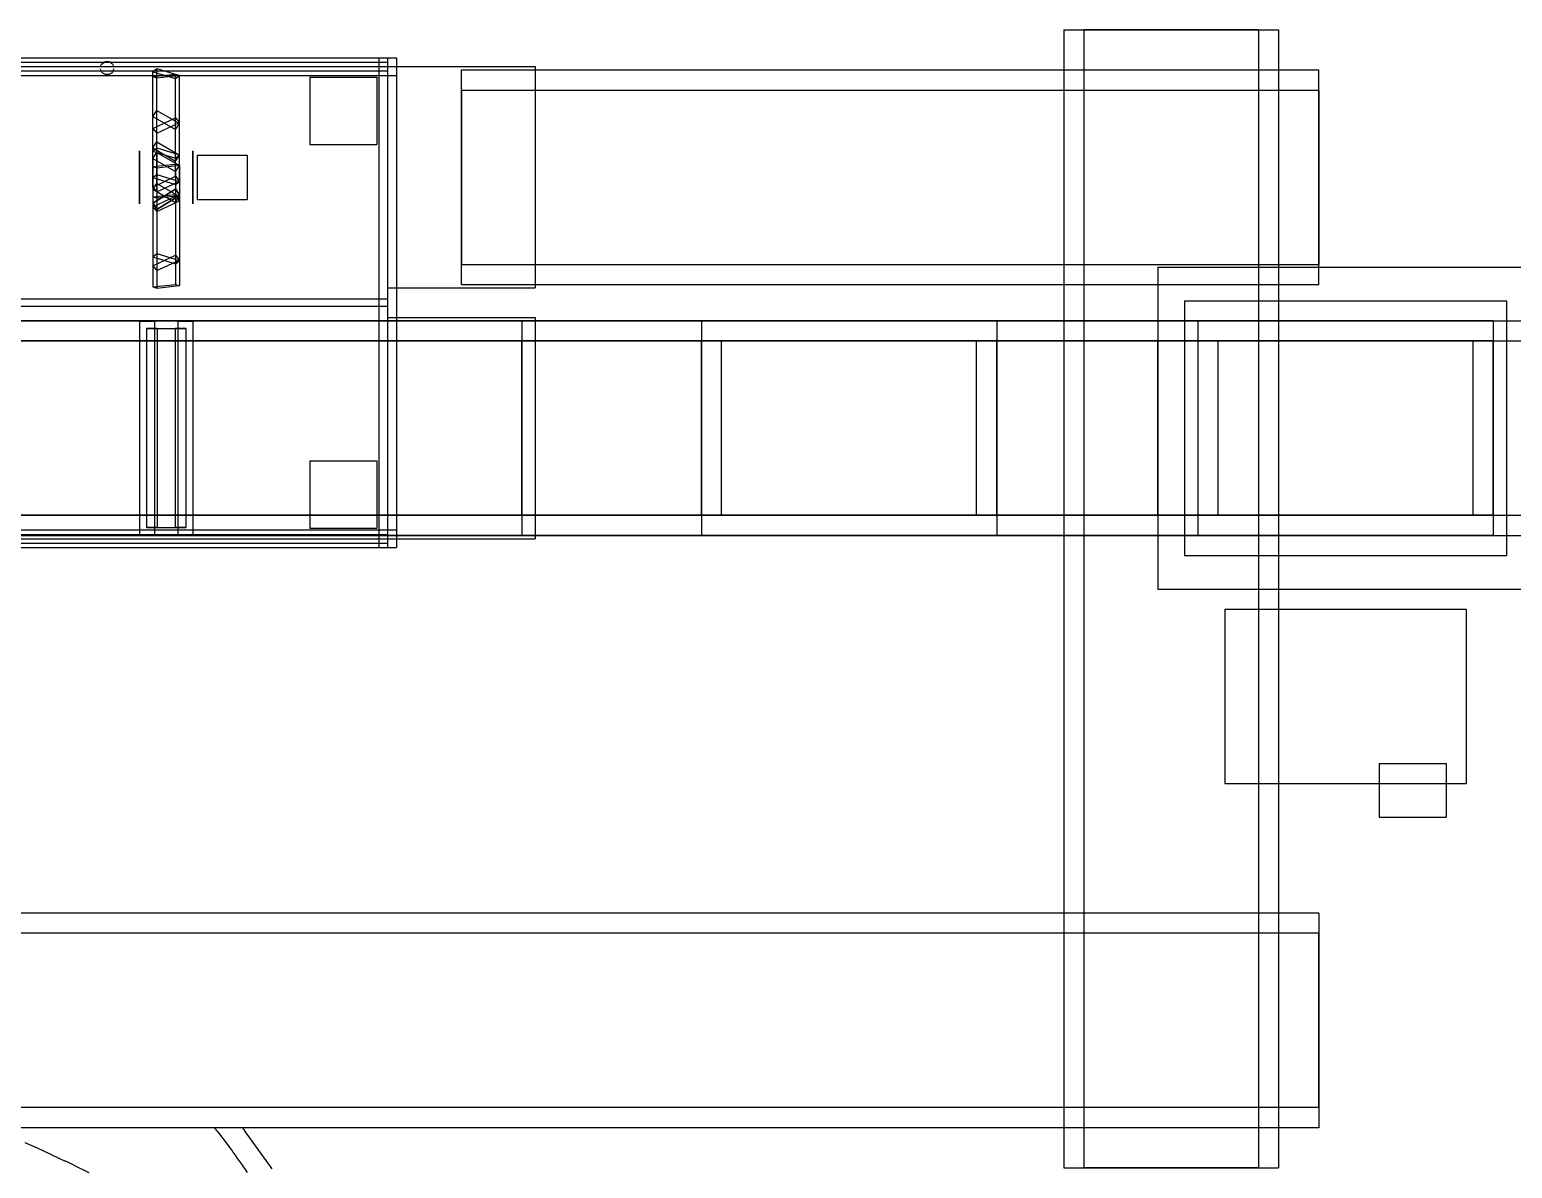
# Model space of a CAD drawing. Header units: millimetres. Extents: x -1175 to 655, y -895 to 720.
# Drawn here: x -333.1 to -222.6, y -395.2 to -310.3 of the extents above; entities that cross this region are included whole.
import ezdxf

# ---------------------------------------------------------------- set-up
doc = ezdxf.new("R2010")
doc.units = ezdxf.units.MM
doc.layers.add('HIDDEN', color=8, linetype='Continuous')
doc.layers.add('VISIBLE', color=7, linetype='Continuous')

msp = doc.modelspace()

# ---------------------------------------------------------------- linework, layer by layer
at = {"layer": 'HIDDEN'}
for points in [[(-256, -310.35), (-240, -310.35)], [(-256, -310.35), (-256, -395.2)], [(-254.5, -310.35), (-254.5, -395.2)], [(-254.5, -310.35), (-254.5, -395.2)], [(-241.5, -310.35), (-254.5, -310.35)], [(-241.5, -310.35), (-254.5, -310.35)], [(-241.5, -310.35), (-241.5, -395.2)], [(-241.5, -310.35), (-241.5, -395.2)], [(-240, -310.35), (-240, -395.2)], [(-432.9, -312.44), (-306.4, -312.44)], [(-432.9, -312.44), (-306.4, -312.44)], [(-432.9, -312.44), (-306.4, -312.44)], [(-327.42, -312.73), (-327.3, -312.71)], [(-327.3, -312.71), (-327.18, -312.73)], [(-307.06, -312.44), (-306.4, -312.44)], [(-307.06, -312.44), (-305.74, -312.44)], [(-307.06, -312.44), (-307.06, -313.76)], [(-307.06, -312.44), (-307.06, -313.76)], [(-306.4, -312.44), (-306.4, -313.76)], [(-306.4, -312.44), (-306.4, -313.76)], [(-306.4, -312.44), (-306.4, -313.76)], [(-305.74, -312.44), (-305.74, -313.76)], [(-432.9, -312.77), (-306.4, -312.77)], [(-432.9, -312.77), (-306.4, -312.77)], [(-432.9, -313.1), (-306.4, -313.1)], [(-432.9, -313.1), (-306.4, -313.1)], [(-432.9, -313.1), (-306.4, -313.1)], [(-432.9, -313.1), (-306.4, -313.1)], [(-432.9, -313.43), (-306.4, -313.43)], [(-432.9, -313.43), (-306.4, -313.43)], [(-432.9, -313.76), (-306.4, -313.76)], [(-432.9, -313.76), (-306.4, -313.76)], [(-432.9, -313.76), (-306.4, -313.76)], [(-327.79, -313.15), (-327.76, -313.03)], [(-327.76, -313.38), (-327.79, -313.27)], [(-327.76, -313.03), (-327.71, -312.93)], [(-327.71, -313.49), (-327.76, -313.38)], [(-327.71, -312.93), (-327.63, -312.84)], [(-327.63, -313.58), (-327.71, -313.49)], [(-327.63, -312.84), (-327.53, -312.77)], [(-327.53, -313.65), (-327.63, -313.58)], [(-327.53, -312.77), (-327.42, -312.73)], [(-327.42, -313.69), (-327.53, -313.65)], [(-327.3, -313.7), (-327.42, -313.69)], [(-327.18, -313.69), (-327.3, -313.7)], [(-327.18, -312.73), (-327.07, -312.77)], [(-327.07, -313.65), (-327.18, -313.69)], [(-327.07, -312.77), (-326.97, -312.84)], [(-326.97, -313.58), (-327.07, -313.65)], [(-326.97, -312.84), (-326.89, -312.93)], [(-326.89, -313.49), (-326.97, -313.58)], [(-326.89, -312.93), (-326.84, -313.03)], [(-326.84, -313.38), (-326.89, -313.49)], [(-326.84, -313.03), (-326.81, -313.15)], [(-326.81, -313.27), (-326.84, -313.38)], [(-323.89, -313.49), (-323.6, -313.25)], [(-323.89, -313.49), (-322.2, -314)], [(-323.89, -319.4), (-323.89, -313.49)], [(-323.89, -313.84), (-322.2, -313.66)], [(-323.6, -313.25), (-321.91, -313.77)], [(-323.6, -319.17), (-323.6, -313.25)], [(-323.6, -313.93), (-321.91, -313.74)], [(-322.2, -320.37), (-322.2, -313.66)], [(-322.2, -313.66), (-321.91, -313.74)], [(-322.2, -314), (-321.91, -313.77)], [(-321.91, -320.45), (-321.91, -313.74)], [(-321.91, -319.69), (-321.91, -313.77)], [(-307.06, -313.1), (-305.74, -313.1)], [(-307.06, -313.1), (-305.74, -313.1)], [(-307.06, -313.1), (-307.06, -348.3)], [(-307.06, -313.1), (-307.06, -348.3)], [(-307.06, -313.1), (-305.74, -313.1)], [(-307.06, -313.1), (-307.06, -348.3)], [(-307.06, -313.76), (-305.74, -313.76)], [(-307.06, -313.76), (-305.74, -313.76)], [(-306.4, -312.77), (-306.4, -313.43)], [(-306.4, -312.77), (-306.4, -313.43)], [(-306.4, -313.1), (-306.4, -348.3)], [(-306.4, -313.1), (-306.4, -348.3)], [(-306.4, -313.1), (-306.4, -348.3)], [(-306.4, -313.1), (-306.4, -348.3)], [(-306.4, -313.1), (-305.74, -313.1)], [(-306.4, -313.1), (-295.4, -313.1)], [(-306.4, -313.1), (-306.4, -329.6)], [(-306.4, -313.1), (-306.4, -329.6)], [(-305.74, -313.1), (-305.74, -313.76)], [(-305.74, -313.1), (-305.74, -348.3)], [(-305.74, -313.1), (-305.74, -348.3)], [(-305.74, -313.1), (-305.74, -348.3)], [(-300.9, -313.35), (-237, -313.35)], [(-300.9, -329.35), (-300.9, -313.35)], [(-295.4, -313.1), (-295.4, -329.6)], [(-237, -329.35), (-237, -313.35)], [(-323.89, -320.55), (-323.89, -313.84)], [(-323.89, -313.84), (-323.6, -313.93)], [(-323.6, -320.64), (-323.6, -313.93)], [(-322.2, -319.92), (-322.2, -314)], [(-312.2, -313.9), (-307.2, -313.9)], [(-312.2, -313.9), (-307.2, -313.9)], [(-312.2, -313.9), (-312.2, -318.9)], [(-312.2, -313.9), (-312.2, -318.9)], [(-307.2, -313.9), (-307.2, -318.9)], [(-307.2, -313.9), (-307.2, -318.9)], [(-300.9, -314.85), (-237, -314.85)], [(-300.9, -314.85), (-237, -314.85)], [(-300.9, -314.85), (-300.9, -327.85)], [(-300.9, -314.85), (-300.9, -327.85)], [(-237, -314.85), (-237, -327.85)], [(-237, -314.85), (-237, -327.85)], [(-323.89, -316.81), (-323.6, -316.37)], [(-323.89, -316.81), (-322.2, -317.78)], [(-323.89, -319.16), (-323.89, -316.81)], [(-323.89, -317.71), (-322.2, -316.92)], [(-323.6, -316.37), (-321.91, -317.34)], [(-323.6, -318.72), (-323.6, -316.37)], [(-322.2, -321.28), (-322.2, -316.92)], [(-322.2, -316.92), (-321.91, -317.28)], [(-323.89, -322.08), (-323.89, -317.71)], [(-323.89, -317.71), (-323.6, -318.07)], [(-323.6, -318.07), (-321.91, -317.28)], [(-323.6, -322.44), (-323.6, -318.07)], [(-322.2, -317.78), (-321.91, -317.34)], [(-322.2, -320.14), (-322.2, -317.78)], [(-321.91, -321.64), (-321.91, -317.28)], [(-321.91, -319.7), (-321.91, -317.34)], [(-323.89, -319.16), (-323.6, -318.72)], [(-323.89, -319.16), (-322.2, -320.14)], [(-323.89, -319.4), (-323.6, -319.17)], [(-323.6, -318.72), (-321.91, -319.7)], [(-323.6, -319.17), (-321.91, -319.69)], [(-312.2, -318.9), (-307.2, -318.9)], [(-312.2, -318.9), (-307.2, -318.9)], [(-324.88, -319.37), (-324.88, -319.45)], [(-324.88, -319.37), (-324.88, -319.37)], [(-324.88, -319.4), (-324.88, -319.37)], [(-324.88, -319.55), (-324.88, -319.4)], [(-324.88, -319.45), (-324.88, -319.64)], [(-324.88, -319.8), (-324.88, -319.55)], [(-324.88, -319.64), (-324.88, -319.93)], [(-324.88, -320.14), (-324.88, -319.8)], [(-324.88, -319.93), (-324.88, -320.31)], [(-324.88, -320.55), (-324.88, -320.14)], [(-324.88, -320.31), (-324.88, -320.74)], [(-323.89, -319.4), (-322.2, -319.92)], [(-323.89, -319.95), (-323.6, -319.5)], [(-323.89, -319.95), (-322.2, -320.92)], [(-323.89, -319.95), (-323.89, -322.25)], [(-323.89, -320.55), (-322.2, -320.37)], [(-323.6, -319.5), (-321.91, -320.48)], [(-323.6, -319.5), (-323.6, -321.81)], [(-323.6, -320.64), (-321.91, -320.45)], [(-322.2, -319.92), (-321.91, -319.69)], [(-322.2, -320.14), (-321.91, -319.7)], [(-322.2, -320.37), (-321.91, -320.45)], [(-320.92, -319.37), (-320.92, -319.45)], [(-320.92, -319.37), (-320.92, -319.37)], [(-320.92, -319.4), (-320.92, -319.37)], [(-320.92, -319.55), (-320.92, -319.4)], [(-320.92, -319.45), (-320.92, -319.64)], [(-320.92, -319.8), (-320.92, -319.55)], [(-320.92, -319.64), (-320.92, -319.93)], [(-320.92, -320.14), (-320.92, -319.8)], [(-320.92, -319.93), (-320.92, -320.31)], [(-320.92, -320.55), (-320.92, -320.14)], [(-320.92, -320.31), (-320.92, -320.74)], [(-320.59, -319.7), (-316.85, -319.7)], [(-320.59, -319.7), (-316.85, -319.7)], [(-320.59, -319.7), (-320.59, -323)], [(-320.59, -319.7), (-320.59, -323)], [(-316.85, -319.7), (-316.85, -323)], [(-316.85, -319.7), (-316.85, -323)], [(-324.88, -321.01), (-324.88, -320.55)], [(-324.88, -320.74), (-324.88, -321.21)], [(-324.88, -321.49), (-324.88, -321.01)], [(-324.88, -321.21), (-324.88, -321.68)], [(-324.88, -321.96), (-324.88, -321.49)], [(-323.89, -320.55), (-323.6, -320.64)], [(-323.89, -321.38), (-323.6, -321.15)], [(-323.89, -322.08), (-322.2, -321.28)], [(-323.89, -321.38), (-322.2, -321.9)], [(-323.89, -321.38), (-323.89, -327.28)], [(-323.6, -321.15), (-321.91, -321.67)], [(-323.6, -321.15), (-323.6, -327.04)], [(-322.2, -320.92), (-321.91, -320.48)], [(-322.2, -320.92), (-322.2, -323.23)], [(-322.2, -321.28), (-321.91, -321.64)], [(-321.91, -320.48), (-321.91, -322.79)], [(-320.92, -321.01), (-320.92, -320.55)], [(-320.92, -320.74), (-320.92, -321.21)], [(-320.92, -321.49), (-320.92, -321.01)], [(-320.92, -321.21), (-320.92, -321.68)], [(-320.92, -321.96), (-320.92, -321.49)], [(-324.88, -321.68), (-324.88, -322.14)], [(-324.88, -322.39), (-324.88, -321.96)], [(-324.88, -322.14), (-324.88, -322.55)], [(-324.88, -322.76), (-324.88, -322.39)], [(-324.88, -322.55), (-324.88, -322.89)], [(-323.89, -322.25), (-323.6, -321.81)], [(-323.89, -322.08), (-323.6, -322.44)], [(-323.89, -323.26), (-322.2, -322.22)], [(-323.89, -323.28), (-322.2, -322.25)], [(-323.89, -322.25), (-322.2, -323.23)], [(-323.89, -322.81), (-322.2, -322.63)], [(-323.6, -322.44), (-321.91, -321.64)], [(-323.6, -321.81), (-321.91, -322.79)], [(-322.2, -321.9), (-321.91, -321.67)], [(-322.2, -321.9), (-322.2, -327.8)], [(-322.2, -322.22), (-322.2, -322.25)], [(-322.2, -322.22), (-321.91, -322.69)], [(-322.2, -322.25), (-321.91, -322.72)], [(-322.2, -322.63), (-322.2, -329.35)], [(-322.2, -322.63), (-321.91, -322.71)], [(-321.91, -321.67), (-321.91, -327.56)], [(-320.92, -321.68), (-320.92, -322.14)], [(-320.92, -322.39), (-320.92, -321.96)], [(-320.92, -322.14), (-320.92, -322.55)], [(-320.92, -322.76), (-320.92, -322.39)], [(-320.92, -322.55), (-320.92, -322.89)], [(-324.88, -323.05), (-324.88, -322.76)], [(-324.88, -322.89), (-324.88, -323.15)], [(-324.88, -323.24), (-324.88, -323.05)], [(-324.88, -323.15), (-324.88, -323.29)], [(-324.88, -323.33), (-324.88, -323.24)], [(-324.88, -323.29), (-324.88, -323.33)], [(-324.88, -323.33), (-324.88, -323.33)], [(-323.89, -323.55), (-322.2, -322.76)], [(-323.89, -322.81), (-323.89, -329.53)], [(-323.89, -322.81), (-323.6, -322.89)], [(-323.89, -323.26), (-323.89, -323.28)], [(-323.89, -323.26), (-323.6, -323.73)], [(-323.89, -323.28), (-323.6, -323.75)], [(-323.89, -323.55), (-323.89, -327.95)], [(-323.89, -323.55), (-323.6, -323.9)], [(-323.6, -323.73), (-321.91, -322.69)], [(-323.6, -322.89), (-321.91, -322.71)], [(-323.6, -323.75), (-321.91, -322.72)], [(-323.6, -322.89), (-323.6, -329.61)], [(-323.6, -323.9), (-321.91, -323.11)], [(-323.6, -323.73), (-323.6, -323.75)], [(-322.2, -322.76), (-322.2, -327.16)], [(-322.2, -322.76), (-321.91, -323.11)], [(-322.2, -323.23), (-321.91, -322.79)], [(-321.91, -322.69), (-321.91, -322.72)], [(-321.91, -322.71), (-321.91, -329.43)], [(-321.91, -323.11), (-321.91, -327.52)], [(-320.92, -323.05), (-320.92, -322.76)], [(-320.92, -322.89), (-320.92, -323.15)], [(-320.92, -323.24), (-320.92, -323.05)], [(-320.92, -323.15), (-320.92, -323.29)], [(-320.92, -323.33), (-320.92, -323.24)], [(-320.92, -323.29), (-320.92, -323.33)], [(-320.92, -323.33), (-320.92, -323.33)], [(-320.59, -323), (-316.85, -323)], [(-320.59, -323), (-316.85, -323)], [(-323.6, -323.9), (-323.6, -328.31)], [(-323.89, -327.28), (-323.6, -327.04)], [(-323.6, -327.04), (-321.91, -327.56)], [(-323.89, -327.95), (-322.2, -327.16)], [(-323.89, -327.28), (-322.2, -327.8)], [(-323.89, -327.95), (-323.6, -328.31)], [(-323.6, -328.31), (-321.91, -327.52)], [(-322.2, -327.16), (-321.91, -327.52)], [(-322.2, -327.8), (-321.91, -327.56)], [(-300.9, -327.85), (-237, -327.85)], [(-300.9, -327.85), (-237, -327.85)], [(-249, -328.05), (-221, -328.05)], [(-249, -328.05), (-249, -352.05)], [(-240, -328.05), (-240, -352.05)], [(-237, -329.35), (-237, -328.05)], [(-323.89, -329.53), (-322.2, -329.35)], [(-323.89, -329.53), (-323.6, -329.61)], [(-323.6, -329.61), (-321.91, -329.43)], [(-322.2, -329.35), (-321.91, -329.43)], [(-306.4, -329.6), (-305.74, -329.6)], [(-306.4, -329.6), (-295.4, -329.6)], [(-300.9, -329.35), (-237, -329.35)], [(-249, -329.35), (-237, -329.35)], [(-353.15, -330.42), (-306.4, -330.42)], [(-353.15, -330.42), (-306.4, -330.42)], [(-353.15, -330.97), (-306.4, -330.97)], [(-353.15, -330.97), (-306.4, -330.97)], [(-306.4, -330.42), (-306.4, -330.97)], [(-306.4, -330.42), (-306.4, -330.97)], [(-247, -330.55), (-223, -330.55)], [(-247, -330.55), (-223, -330.55)], [(-247, -330.55), (-247, -349.55)], [(-247, -330.55), (-247, -349.55)], [(-223, -330.55), (-223, -349.55)], [(-223, -330.55), (-223, -349.55)], [(-475, -332.05), (-64, -332.05)], [(-224, -332.05), (-360, -332.05)], [(-224, -332.05), (-360, -332.05)], [(-324.88, -332.07), (-323.78, -332.07)], [(-324.88, -332.07), (-323.78, -332.07)], [(-324.88, -332.07), (-324.88, -348.02)], [(-324.88, -332.07), (-324.88, -348.02)], [(-323.78, -332.07), (-323.78, -348.02)], [(-323.78, -332.07), (-323.78, -348.02)], [(-322.02, -332.07), (-320.92, -332.07)], [(-322.02, -332.07), (-320.92, -332.07)], [(-322.02, -332.07), (-322.02, -348.02)], [(-322.02, -332.07), (-322.02, -348.02)], [(-320.92, -332.07), (-320.92, -348.02)], [(-320.92, -332.07), (-320.92, -348.02)], [(-307.06, -332.05), (-307.06, -348.05)], [(-306.4, -331.8), (-305.74, -331.8)], [(-306.4, -331.8), (-295.4, -331.8)], [(-306.4, -331.8), (-306.4, -348.3)], [(-306.4, -331.8), (-306.4, -348.3)], [(-305.74, -332.05), (-305.74, -348.05)], [(-296.4, -332.05), (-296.4, -348.05)], [(-296.4, -332.05), (-296.4, -348.05)], [(-261, -332.05), (-296.4, -332.05)], [(-261, -332.05), (-296.4, -332.05)], [(-295.4, -331.8), (-295.4, -348.3)], [(-295.4, -332.05), (-295.4, -348.05)], [(-283, -332.05), (-283, -348.05)], [(-283, -332.05), (-283, -348.05)], [(-249, -332.05), (-283, -332.05)], [(-249, -332.05), (-283, -332.05)], [(-283, -332.05), (-283, -348.05)], [(-283, -332.05), (-283, -348.05)], [(-261, -332.05), (-283, -332.05)], [(-261, -332.05), (-283, -332.05)], [(-261, -332.05), (-261, -348.05)], [(-261, -332.05), (-261, -348.05)], [(-261, -332.05), (-261, -348.05)], [(-261, -332.05), (-261, -348.05)], [(-256, -332.05), (-256, -348.05)], [(-249, -332.05), (-249, -348.05)], [(-249, -332.05), (-249, -348.05)], [(-249, -332.05), (-249, -348.05)], [(-246, -332.05), (-246, -348.05)], [(-246, -332.05), (-246, -348.05)], [(-246, -332.05), (-224, -332.05)], [(-246, -332.05), (-224, -332.05)], [(-224, -332.05), (-224, -348.05)], [(-224, -332.05), (-224, -348.05)], [(-224, -332.05), (-224, -348.05)], [(-224, -332.05), (-224, -348.05)], [(-475, -333.55), (-64, -333.55)], [(-475, -333.55), (-64, -333.55)], [(-224, -333.55), (-360, -333.55)], [(-224, -333.55), (-360, -333.55)], [(-324.36, -332.62), (-322.23, -332.62)], [(-324.36, -332.62), (-323.57, -332.62)], [(-324.36, -332.62), (-324.36, -347.47)], [(-324.36, -332.62), (-322.23, -332.62)], [(-323.57, -332.62), (-324.36, -332.62)], [(-324.36, -332.62), (-324.36, -347.47)], [(-324.36, -332.62), (-322.23, -332.62)], [(-324.36, -332.62), (-323.57, -332.62)], [(-324.36, -332.62), (-324.36, -347.47)], [(-324.36, -332.62), (-322.23, -332.62)], [(-323.57, -332.62), (-324.36, -332.62)], [(-324.36, -332.62), (-324.36, -347.47)], [(-324.36, -332.62), (-322.23, -332.62)], [(-324.36, -332.62), (-323.57, -332.62)], [(-324.36, -332.62), (-324.36, -347.47)], [(-324.36, -332.62), (-322.23, -332.62)], [(-323.57, -332.62), (-324.36, -332.62)], [(-324.36, -332.62), (-324.36, -347.47)], [(-324.36, -332.62), (-322.23, -332.62)], [(-324.36, -332.62), (-323.57, -332.62)], [(-324.36, -332.62), (-324.36, -347.47)], [(-324.36, -332.62), (-322.23, -332.62)], [(-323.57, -332.62), (-324.36, -332.62)], [(-324.36, -332.62), (-324.36, -347.47)], [(-324.36, -332.62), (-322.23, -332.62)], [(-324.36, -332.62), (-323.57, -332.62)], [(-324.36, -332.62), (-324.36, -347.47)], [(-323.57, -332.62), (-321.44, -332.62)], [(-323.57, -332.62), (-323.57, -347.47)], [(-323.57, -332.62), (-321.44, -332.62)], [(-323.57, -332.62), (-323.57, -347.47)], [(-323.57, -332.62), (-321.44, -332.62)], [(-323.57, -332.62), (-323.57, -347.47)], [(-323.57, -332.62), (-321.44, -332.62)], [(-323.57, -332.62), (-323.57, -347.47)], [(-323.57, -332.62), (-321.44, -332.62)], [(-323.57, -332.62), (-323.57, -347.47)], [(-323.57, -332.62), (-321.44, -332.62)], [(-323.57, -332.62), (-323.57, -347.47)], [(-323.57, -332.62), (-321.44, -332.62)], [(-323.57, -332.62), (-323.57, -347.47)], [(-323.57, -332.62), (-321.44, -332.62)], [(-323.57, -332.62), (-323.57, -347.47)], [(-323.57, -332.62), (-321.44, -332.62)], [(-323.57, -332.62), (-323.57, -347.47)], [(-322.23, -332.62), (-321.44, -332.62)], [(-322.23, -332.62), (-322.23, -347.47)], [(-321.44, -332.62), (-322.23, -332.62)], [(-322.23, -332.62), (-322.23, -347.47)], [(-322.23, -332.62), (-321.44, -332.62)], [(-322.23, -332.62), (-322.23, -347.47)], [(-321.44, -332.62), (-322.23, -332.62)], [(-322.23, -332.62), (-322.23, -347.47)], [(-322.23, -332.62), (-321.44, -332.62)], [(-322.23, -332.62), (-322.23, -347.47)], [(-321.44, -332.62), (-322.23, -332.62)], [(-322.23, -332.62), (-322.23, -347.47)], [(-322.23, -332.62), (-321.44, -332.62)], [(-322.23, -332.62), (-322.23, -347.47)], [(-321.44, -332.62), (-322.23, -332.62)], [(-322.23, -332.62), (-322.23, -347.47)], [(-322.23, -332.62), (-321.44, -332.62)], [(-322.23, -332.62), (-322.23, -347.47)], [(-321.44, -332.62), (-321.44, -347.47)], [(-321.44, -332.62), (-321.44, -347.47)], [(-321.44, -332.62), (-321.44, -347.47)], [(-321.44, -332.62), (-321.44, -347.47)], [(-321.44, -332.62), (-321.44, -347.47)], [(-321.44, -332.62), (-321.44, -347.47)], [(-321.44, -332.62), (-321.44, -347.47)], [(-321.44, -332.62), (-321.44, -347.47)], [(-321.44, -332.62), (-321.44, -347.47)], [(-261, -333.55), (-296.4, -333.55)], [(-261, -333.55), (-296.4, -333.55)], [(-296.4, -346.55), (-296.4, -333.55)], [(-296.4, -346.55), (-296.4, -333.55)], [(-249, -333.55), (-283, -333.55)], [(-249, -333.55), (-283, -333.55)], [(-283, -346.55), (-283, -333.55)], [(-283, -346.55), (-283, -333.55)], [(-262.5, -333.55), (-281.5, -333.55)], [(-281.5, -346.55), (-281.5, -333.55)], [(-262.5, -333.55), (-281.5, -333.55)], [(-281.5, -346.55), (-281.5, -333.55)], [(-262.5, -346.55), (-262.5, -333.55)], [(-262.5, -346.55), (-262.5, -333.55)], [(-261, -346.55), (-261, -333.55)], [(-261, -346.55), (-261, -333.55)], [(-249, -346.55), (-249, -333.55)], [(-249, -346.55), (-249, -333.55)], [(-244.5, -333.55), (-225.5, -333.55)], [(-244.5, -346.55), (-244.5, -333.55)], [(-244.5, -333.55), (-225.5, -333.55)], [(-244.5, -346.55), (-244.5, -333.55)], [(-225.5, -346.55), (-225.5, -333.55)], [(-225.5, -346.55), (-225.5, -333.55)], [(-224, -346.55), (-224, -333.55)], [(-224, -346.55), (-224, -333.55)], [(-312.2, -342.5), (-307.2, -342.5)], [(-312.2, -342.5), (-307.2, -342.5)], [(-312.2, -342.5), (-312.2, -347.5)], [(-312.2, -342.5), (-312.2, -347.5)], [(-307.2, -342.5), (-307.2, -347.5)], [(-307.2, -342.5), (-307.2, -347.5)], [(-475, -346.55), (-64, -346.55)], [(-475, -346.55), (-64, -346.55)], [(-224, -346.55), (-360, -346.55)], [(-224, -346.55), (-360, -346.55)], [(-261, -346.55), (-296.4, -346.55)], [(-261, -346.55), (-296.4, -346.55)], [(-249, -346.55), (-283, -346.55)], [(-249, -346.55), (-283, -346.55)], [(-262.5, -346.55), (-281.5, -346.55)], [(-262.5, -346.55), (-281.5, -346.55)], [(-244.5, -346.55), (-225.5, -346.55)], [(-244.5, -346.55), (-225.5, -346.55)], [(-475, -348.05), (-64, -348.05)], [(-432.9, -347.64), (-306.4, -347.64)], [(-432.9, -347.64), (-306.4, -347.64)], [(-432.9, -347.64), (-306.4, -347.64)], [(-432.9, -347.64), (-306.4, -347.64)], [(-432.9, -347.97), (-306.4, -347.97)], [(-432.9, -347.97), (-306.4, -347.97)], [(-224, -348.05), (-360, -348.05)], [(-224, -348.05), (-360, -348.05)], [(-324.88, -348.02), (-323.78, -348.02)], [(-324.88, -348.02), (-323.78, -348.02)], [(-324.36, -347.47), (-322.23, -347.47)], [(-324.36, -347.47), (-323.57, -347.47)], [(-324.36, -347.47), (-322.23, -347.47)], [(-323.57, -347.47), (-324.36, -347.47)], [(-324.36, -347.47), (-322.23, -347.47)], [(-324.36, -347.47), (-323.57, -347.47)], [(-324.36, -347.47), (-322.23, -347.47)], [(-323.57, -347.47), (-324.36, -347.47)], [(-324.36, -347.47), (-322.23, -347.47)], [(-324.36, -347.47), (-323.57, -347.47)], [(-324.36, -347.47), (-322.23, -347.47)], [(-323.57, -347.47), (-324.36, -347.47)], [(-324.36, -347.47), (-322.23, -347.47)], [(-324.36, -347.47), (-323.57, -347.47)], [(-324.36, -347.47), (-322.23, -347.47)], [(-323.57, -347.47), (-324.36, -347.47)], [(-324.36, -347.47), (-322.23, -347.47)], [(-324.36, -347.47), (-323.57, -347.47)], [(-323.57, -347.47), (-321.44, -347.47)], [(-323.57, -347.47), (-321.44, -347.47)], [(-323.57, -347.47), (-321.44, -347.47)], [(-323.57, -347.47), (-321.44, -347.47)], [(-323.57, -347.47), (-321.44, -347.47)], [(-323.57, -347.47), (-321.44, -347.47)], [(-323.57, -347.47), (-321.44, -347.47)], [(-323.57, -347.47), (-321.44, -347.47)], [(-323.57, -347.47), (-321.44, -347.47)], [(-322.23, -347.47), (-321.44, -347.47)], [(-321.44, -347.47), (-322.23, -347.47)], [(-322.23, -347.47), (-321.44, -347.47)], [(-321.44, -347.47), (-322.23, -347.47)], [(-322.23, -347.47), (-321.44, -347.47)], [(-321.44, -347.47), (-322.23, -347.47)], [(-322.23, -347.47), (-321.44, -347.47)], [(-321.44, -347.47), (-322.23, -347.47)], [(-322.23, -347.47), (-321.44, -347.47)], [(-322.02, -348.02), (-320.92, -348.02)], [(-322.02, -348.02), (-320.92, -348.02)], [(-312.2, -347.5), (-307.2, -347.5)], [(-312.2, -347.5), (-307.2, -347.5)], [(-307.06, -347.64), (-305.74, -347.64)], [(-307.06, -347.64), (-305.74, -347.64)], [(-307.06, -347.64), (-307.06, -348.96)], [(-307.06, -347.64), (-307.06, -348.96)], [(-306.4, -347.64), (-306.4, -348.96)], [(-306.4, -347.64), (-306.4, -348.96)], [(-306.4, -347.64), (-306.4, -348.05)], [(-306.4, -347.64), (-306.4, -348.96)], [(-306.4, -347.97), (-306.4, -348.63)], [(-306.4, -347.97), (-306.4, -348.63)], [(-305.74, -347.64), (-305.74, -348.3)], [(-305.74, -347.64), (-305.74, -348.96)], [(-261, -348.05), (-296.4, -348.05)], [(-261, -348.05), (-296.4, -348.05)], [(-249, -348.05), (-283, -348.05)], [(-249, -348.05), (-283, -348.05)], [(-261, -348.05), (-283, -348.05)], [(-261, -348.05), (-283, -348.05)], [(-246, -348.05), (-224, -348.05)], [(-246, -348.05), (-224, -348.05)], [(-432.9, -348.3), (-306.4, -348.3)], [(-432.9, -348.3), (-306.4, -348.3)], [(-432.9, -348.3), (-306.4, -348.3)], [(-432.9, -348.3), (-306.4, -348.3)], [(-432.9, -348.63), (-306.4, -348.63)], [(-432.9, -348.63), (-306.4, -348.63)], [(-432.9, -348.96), (-306.4, -348.96)], [(-432.9, -348.96), (-306.4, -348.96)], [(-432.9, -348.96), (-306.4, -348.96)], [(-307.06, -348.3), (-305.74, -348.3)], [(-307.06, -348.3), (-305.74, -348.3)], [(-307.06, -348.3), (-305.74, -348.3)], [(-307.06, -348.96), (-306.4, -348.96)], [(-307.06, -348.96), (-305.74, -348.96)], [(-306.4, -348.3), (-305.74, -348.3)], [(-306.4, -348.3), (-295.4, -348.3)], [(-247, -349.55), (-223, -349.55)], [(-247, -349.55), (-223, -349.55)], [(-249, -352.05), (-221, -352.05)], [(-244, -353.55), (-226, -353.55)], [(-244, -353.55), (-244, -366.55)], [(-240, -353.55), (-240, -366.55)], [(-226, -353.55), (-226, -366.55)], [(-232.5, -365.05), (-227.5, -365.05)], [(-232.5, -365.05), (-227.5, -365.05)], [(-232.5, -365.05), (-232.5, -366.55)], [(-232.5, -365.05), (-232.5, -369.05)], [(-227.5, -365.05), (-227.5, -366.55)], [(-227.5, -365.05), (-227.5, -369.05)], [(-244, -366.55), (-226, -366.55)], [(-232.5, -369.05), (-227.5, -369.05)], [(-237, -376.2), (-357, -376.2)], [(-237, -376.2), (-237, -392.2)], [(-237, -377.7), (-357, -377.7)], [(-237, -377.7), (-357, -377.7)], [(-237, -390.7), (-237, -377.7)], [(-237, -390.7), (-237, -377.7)], [(-237, -390.7), (-357, -390.7)], [(-237, -390.7), (-357, -390.7)], [(-237, -392.2), (-357, -392.2)], [(-256, -395.2), (-240, -395.2)], [(-241.5, -395.2), (-254.5, -395.2)], [(-241.5, -395.2), (-254.5, -395.2)]]:
    msp.add_lwpolyline(points, dxfattribs=at)
at = {"layer": 'VISIBLE'}
for points in [[(-256, -310.35), (-240, -310.35)], [(-256, -310.35), (-256, -332.05)], [(-240, -310.35), (-240, -328.05)], [(-352, -312.44), (-306.4, -312.44)], [(-306.4, -312.44), (-306.4, -313.76)], [(-306.4, -312.44), (-305.74, -312.44)], [(-305.74, -312.44), (-305.74, -313.1)], [(-352, -313.76), (-306.4, -313.76)], [(-307.06, -313.1), (-305.74, -313.1)], [(-307.06, -313.1), (-307.06, -332.05)], [(-305.74, -313.1), (-305.74, -332.05)], [(-305.74, -313.1), (-295.4, -313.1)], [(-300.9, -313.35), (-237, -313.35)], [(-300.9, -329.35), (-300.9, -313.35)], [(-295.4, -313.1), (-295.4, -329.6)], [(-237, -328.05), (-237, -313.35)], [(-249, -328.05), (-221, -328.05)], [(-249, -328.05), (-249, -332.05)], [(-305.74, -329.6), (-295.4, -329.6)], [(-300.9, -329.35), (-249, -329.35)], [(-475, -332.05), (-97.5, -332.05)], [(-305.74, -331.8), (-295.4, -331.8)], [(-295.4, -331.8), (-295.4, -332.05)], [(-475, -348.05), (-97.5, -348.05)], [(-307.06, -348.05), (-307.06, -348.3)], [(-306.4, -348.05), (-306.4, -348.96)], [(-305.74, -348.05), (-305.74, -348.3)], [(-295.4, -348.05), (-295.4, -348.3)], [(-256, -348.05), (-256, -395.2)], [(-249, -348.05), (-249, -352.05)], [(-352, -348.96), (-306.4, -348.96)], [(-307.06, -348.3), (-305.74, -348.3)], [(-306.4, -348.96), (-305.74, -348.96)], [(-305.74, -348.3), (-305.74, -348.96)], [(-305.74, -348.3), (-295.4, -348.3)], [(-249, -352.05), (-221, -352.05)], [(-240, -352.05), (-240, -353.55)], [(-244, -353.55), (-226, -353.55)], [(-244, -353.55), (-244, -366.55)], [(-226, -353.55), (-226, -366.55)], [(-244, -366.55), (-226, -366.55)], [(-240, -366.55), (-240, -395.2)], [(-232.5, -366.55), (-232.5, -369.05)], [(-227.5, -366.55), (-227.5, -369.05)], [(-232.5, -369.05), (-227.5, -369.05)], [(-237, -376.2), (-338, -376.2)], [(-237, -376.2), (-237, -392.2)], [(-237, -392.2), (-357, -392.2)], [(-319.3, -392.2), (-319.24, -392.28)], [(-319.24, -392.28), (-319.17, -392.37)], [(-317.22, -392.2), (-317.07, -392.4)], [(-333.43, -393.29), (-332.86, -393.55)], [(-319.17, -392.37), (-319.1, -392.46)], [(-319.1, -392.46), (-318.91, -392.7)], [(-318.91, -392.7), (-318.68, -392.99)], [(-318.68, -392.99), (-318.28, -393.52)], [(-315.01, -395.26), (-317.07, -392.4)], [(-332.86, -393.55), (-332.52, -393.7)], [(-332.52, -393.7), (-331.56, -394.15)], [(-331.56, -394.15), (-330.8, -394.51)], [(-318.28, -393.52), (-318.17, -393.67)], [(-318.17, -393.67), (-317.99, -393.92)], [(-317.99, -393.92), (-317.92, -394.01)], [(-317.92, -394.01), (-317.62, -394.43)], [(-317.26, -394.92), (-317.62, -394.43)], [(-330.8, -394.51), (-330.48, -394.66)], [(-330.28, -394.75), (-330.48, -394.66)], [(-329.87, -394.95), (-330.28, -394.75)], [(-329.77, -395), (-329.87, -394.95)], [(-329.77, -395), (-328.66, -395.54)], [(-316.83, -395.53), (-317.26, -394.92)], [(-256, -395.2), (-240, -395.2)]]:
    msp.add_lwpolyline(points, dxfattribs=at)

doc.saveas('drawing.dxf')
